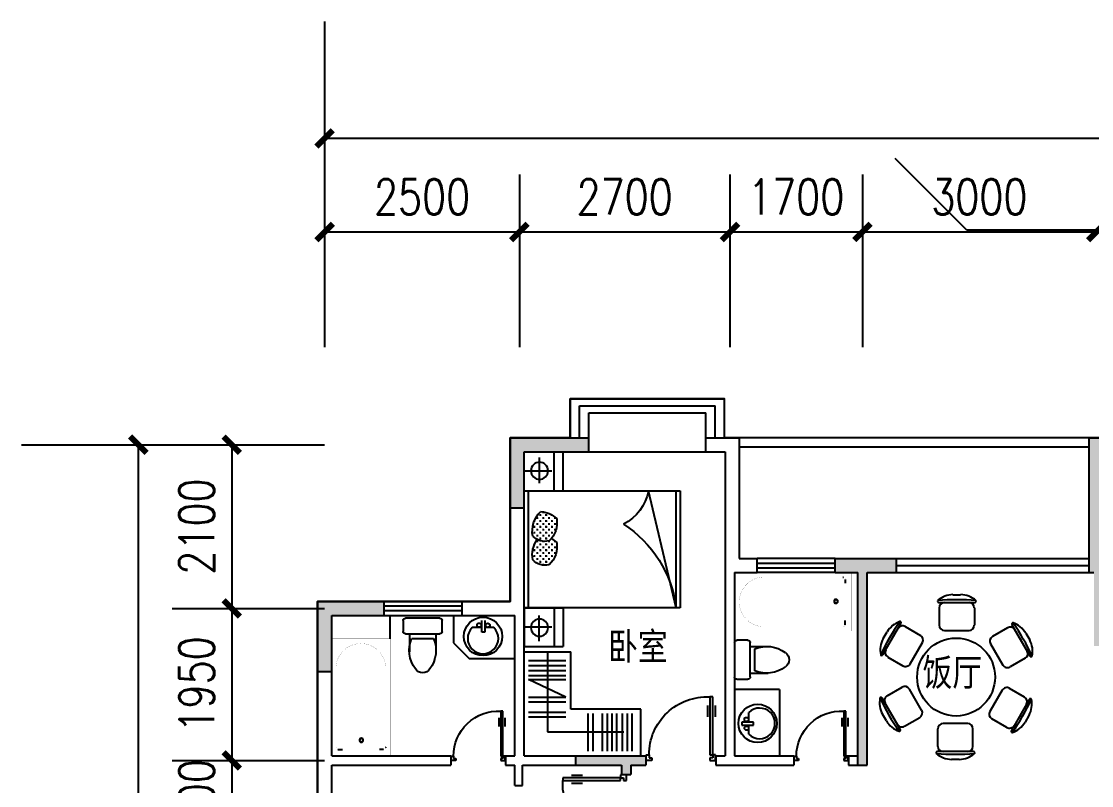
# Model space of a CAD drawing. Header units: millimetres. Extents: x 700 to 40890, y 496 to 41608.
# Drawn here: x 700 to 14431, y 31807 to 41608 of the extents above; entities that cross this region are included whole.
import ezdxf
from ezdxf.enums import TextEntityAlignment as Align

# ---------------------------------------------------------------- set-up
doc = ezdxf.new("R2010")
doc.units = ezdxf.units.MM
for name, color, linetype in [('AXIS', 3, 'Continuous'), ('FUR', 6, 'Continuous'), ('J', 7, 'Continuous'), ('PUB_H', 13, 'Continuous'), ('TOILET', 7, 'Continuous'), ('W', 2, 'Continuous'), ('WALL', 4, 'Continuous'), ('WC', 10, 'Continuous'), ('WINDOW', 5, 'Continuous'), ('WINDOW_TEXT', 7, 'Continuous'), ('轮廓线', 240, 'Continuous')]:
    doc.layers.add(name, color=color, linetype=linetype)
doc.styles.add('_XYF', font='simhei.ttf', dxfattribs={"width": 0.8})
doc.styles.add('DIM_FONT', font='SIMPLEX.shx', dxfattribs={"width": 0.8})
doc.styles.add('SIMPLEX', font='SIMPLEX.SHX')
doc.styles.get("Standard").update_dxf_attribs({"font": 'arial.ttf'})
doc.dimstyles.new('AXIS150', dxfattribs={"dimscale": 1.5, "dimtxt": 300, "dimasz": 1, "dimexe": 250, "dimexo": 300, "dimgap": 150, "dimtad": 1, "dimdec": 0, "dimzin": 0, "dimdsep": 46, "dimtxsty": 'DIM_FONT', "dimblk": '_DIMX', "dimcen": 0, "dimse1": 1, "dimse2": 1, "dimclrt": 7, "dimadec": 0, "dimazin": 0, "dimtfac": 1, "dimtdec": 0, "dimtix": 1, "dimtmove": 2, "dimatfit": 3, "dimldrblk": '_DIMX', "dimfxl": 1, "dimtolj": 1, "dimtzin": 0, "dimarcsym": 0})

# ---------------------------------------------------------------- blocks, each defined once
blk = doc.blocks.new('*X11')
at = {"color": 0}
for p, q in [((285009, 2316), (285009, 2334)), ((285084, 2316), (285084, 2334)), ((285309, 2316), (285309, 2334)), ((285384, 2316), (285384, 2334)), ((284817, 2212), (284831, 2212)), ((284822, 2203), (284822, 2222)), ((284850, 2250), (284869, 2250)), ((284859, 2241), (284859, 2259)), ((284888, 2288), (284906, 2288)), ((284888, 2212), (284906, 2212)), ((284897, 2278), (284897, 2297)), ((284897, 2203), (284897, 2222)), ((284925, 2250), (284944, 2250)), ((284933, 2325), (284944, 2325)), ((284934, 2316), (284934, 2326)), ((284934, 2241), (284934, 2259)), ((284962, 2288), (284981, 2288)), ((284962, 2212), (284981, 2212)), ((284972, 2278), (284972, 2297)), ((284972, 2203), (284972, 2222)), ((285000, 2325), (285019, 2325)), ((285000, 2250), (285019, 2250)), ((285009, 2241), (285009, 2259)), ((285038, 2288), (285056, 2288)), ((285038, 2212), (285056, 2212)), ((285047, 2278), (285047, 2297)), ((285047, 2203), (285047, 2222)), ((285075, 2325), (285094, 2325)), ((285075, 2250), (285094, 2250)), ((285084, 2241), (285084, 2259)), ((285112, 2288), (285131, 2288)), ((285112, 2212), (285131, 2212)), ((285122, 2278), (285122, 2297)), ((285122, 2203), (285122, 2222)), ((285150, 2250), (285169, 2250)), ((285159, 2241), (285159, 2259)), ((285188, 2288), (285206, 2288)), ((285188, 2212), (285206, 2212)), ((285197, 2278), (285197, 2297)), ((285197, 2203), (285197, 2222)), ((285225, 2250), (285244, 2250)), ((285234, 2316), (285234, 2323)), ((285234, 2241), (285234, 2259)), ((285240, 2325), (285244, 2325)), ((285262, 2288), (285281, 2288)), ((285262, 2212), (285281, 2212)), ((285272, 2278), (285272, 2297)), ((285272, 2203), (285272, 2222)), ((285300, 2325), (285319, 2325)), ((285300, 2250), (285319, 2250)), ((285309, 2241), (285309, 2259)), ((285338, 2288), (285356, 2288)), ((285338, 2212), (285356, 2212)), ((285347, 2278), (285347, 2297)), ((285347, 2203), (285347, 2222)), ((285375, 2325), (285394, 2325)), ((285375, 2250), (285394, 2250)), ((285384, 2241), (285384, 2259)), ((285412, 2288), (285431, 2288)), ((285412, 2212), (285431, 2212)), ((285422, 2278), (285422, 2297)), ((285422, 2203), (285422, 2222)), ((285450, 2325), (285452, 2325)), ((285450, 2250), (285469, 2250)), ((285459, 2316), (285459, 2316)), ((285459, 2241), (285459, 2259)), ((285488, 2212), (285500, 2212)), ((285497, 2203), (285497, 2222)), ((284850, 2175), (284869, 2175)), ((284856, 2100), (284869, 2100)), ((284859, 2166), (284859, 2184)), ((284859, 2094), (284859, 2109)), ((284888, 2138), (284906, 2138)), ((284888, 2062), (284906, 2062)), ((284897, 2128), (284897, 2147)), ((284897, 2053), (284897, 2072)), ((284925, 2175), (284944, 2175)), ((284925, 2100), (284944, 2100)), ((284934, 2166), (284934, 2184)), ((284934, 2091), (284934, 2109)), ((284962, 2138), (284981, 2138)), ((284962, 2062), (284981, 2062)), ((284972, 2128), (284972, 2147)), ((284972, 2053), (284972, 2072)), ((285000, 2175), (285019, 2175)), ((285000, 2100), (285019, 2100)), ((285009, 2166), (285009, 2184)), ((285009, 2091), (285009, 2109)), ((285038, 2138), (285056, 2138)), ((285038, 2062), (285056, 2062)), ((285047, 2128), (285047, 2147)), ((285047, 2053), (285047, 2072)), ((285075, 2175), (285094, 2175)), ((285075, 2100), (285094, 2100)), ((285084, 2166), (285084, 2184)), ((285084, 2091), (285084, 2109)), ((285112, 2138), (285131, 2138)), ((285122, 2128), (285122, 2147)), ((285150, 2175), (285169, 2175)), ((285150, 2100), (285151, 2100)), ((285159, 2166), (285159, 2184)), ((285159, 2106), (285159, 2109)), ((285163, 2100), (285169, 2100)), ((285188, 2138), (285206, 2138)), ((285188, 2062), (285206, 2062)), ((285197, 2128), (285197, 2147)), ((285197, 2053), (285197, 2072)), ((285225, 2175), (285244, 2175)), ((285225, 2100), (285244, 2100)), ((285234, 2166), (285234, 2184)), ((285234, 2091), (285234, 2109)), ((285262, 2138), (285281, 2138)), ((285262, 2062), (285281, 2062)), ((285272, 2128), (285272, 2147)), ((285272, 2053), (285272, 2072)), ((285300, 2175), (285319, 2175)), ((285300, 2100), (285319, 2100)), ((285309, 2166), (285309, 2184)), ((285309, 2091), (285309, 2109)), ((285338, 2138), (285356, 2138)), ((285338, 2062), (285356, 2062)), ((285347, 2128), (285347, 2147)), ((285347, 2053), (285347, 2072)), ((285375, 2175), (285394, 2175)), ((285375, 2100), (285394, 2100)), ((285384, 2166), (285384, 2184)), ((285384, 2091), (285384, 2109)), ((285412, 2138), (285431, 2138)), ((285422, 2128), (285422, 2147)), ((285450, 2175), (285469, 2175)), ((285450, 2100), (285458, 2100)), ((285459, 2166), (285459, 2184)), ((285459, 2101), (285459, 2109)), ((285488, 2138), (285497, 2138)), ((285497, 2138), (285497, 2147))]:
    blk.add_line(p, q, dxfattribs=at)
blk = doc.blocks.new('_C2ZTH')
for p, q in [((-500, 750), (-500, 1250)), ((0, 1250), (-500, 1250)), ((-385, 750), (-385, 1250)), ((0, 750), (0, 1250)), ((-191, 1178), (-191, 849)), ((-353, 1001), (2, 1001)), ((0, 750), (-500, 750)), ((0, -750), (-500, -750)), ((-500, -750), (-500, -1250)), ((-385, -750), (-385, -1250)), ((0, -750), (0, -1250)), ((-191, -1178), (-191, -849)), ((-353, -1001), (2, -1001)), ((0, -1250), (-500, -1250))]:
    blk.add_line(p, q)
for centre in [(-196, 1006), (-196, -1006)]:
    blk.add_circle(centre, 110)
at = {"layer": 'J'}
for p, q in [((-2000, 750), (-2000, -750)), ((0, 750), (-2000, 750)), ((-1950, -750), (-1594, 750)), ((-1950, -750), (-1950, 750)), ((-50, 750), (-50, -750)), ((0, -750), (0, 750)), ((-2000, -750), (0, -750))]:
    blk.add_line(p, q, dxfattribs=at)
for centre, radius, start, end in [((-1023, 844), 578, 189.3238, 244.457), ((-194, 156), 326, 92.7966, 133.2149), ((-458, 228), 354, 350.3657, 45.5224), ((-468, -936), 1493, 122.587, 172.8499), ((-93, 341), 328, 170.9132, 225.9541), ((-270, 322), 222, 256.7256, 316.496), ((-93, 35), 328, 170.9132, 225.9541), ((-194, -151), 326, 118.3278, 133.2149), ((-458, -78), 354, 350.3657, 34.9896), ((-270, 15), 222, 256.7256, 316.496)]:
    blk.add_arc(centre, radius, start, end, dxfattribs=at)
at = {"layer": 'J', "rotation": 270}
blk.add_blockref('*X11', (-2455, 285295), dxfattribs=at)
at = {"style": 'DIM_FONT', "width": 0.8, "flags": 9}
for tag in ['XSIZE', 'YSIZE']:
    blk.add_attdef(tag, (0, 0), '', height=0.5, dxfattribs=at)
blk = doc.blocks.new('M_B0OPK')
for p, q in [((-0.5, 0.5), (0.5, 0.5)), ((0.5, 0.167), (-0.5, 0.167)), ((0.5, -0.167), (-0.5, -0.167)), ((-0.5, -0.5), (0.5, -0.5))]:
    blk.add_line(p, q)
blk = doc.blocks.new('M_E4')
for p, q in [((670, -80), (670, -137)), ((670, -86), (670, -97)), ((670, -663), (670, -614))]:
    blk.add_line(p, q)
at = {"const_width": 1.5}
for points in [[(-750, -750), (-750, 0)], [(-750, 0), (750, 0)], [(750, 0), (750, -750)], [(608, -56), (640, -56)], [(670, -90), (670, -656)], [(670, -663), (670, -655)], [(750, -750), (-750, -750)]]:
    blk.add_lwpolyline(points, dxfattribs=at)
for points in [[(-399, -56, 0.930688), (-388, -693, 0.930688)], [(670, -86, 0.414214), (640, -56, 0.414214)], [(670, -90, 0.041784), (670, -85, 0.412615)], [(640, -693, 0.414214), (670, -663, 0.414214)]]:
    blk.add_lwpolyline(points, format="xyb", dxfattribs=at)
at = {"const_width": 1.5, "flags": 128}
for points in [[(-399, -56), (608, -56)], [(-399, -694), (645, -692)]]:
    blk.add_lwpolyline(points, dxfattribs=at)
for radius in [25, 23]:
    blk.add_circle((550, -381), radius)
blk.add_arc((640, -663), 30, 270, 280.176)
at = {"width": 0.8, "flags": 9}
for tag in ['XSIZE', 'YSIZE']:
    blk.add_attdef(tag, (0, 0), '', height=0.5, dxfattribs=at)
blk = doc.blocks.new('M_A23MCU')
for p, q in [((-0.489, 0.782), (-0.489, 0.624)), ((-0.454, 0.081), (-0.454, 0.905)), ((-0.454, 0.905), (-0.413, 0.905)), ((-0.413, 0.905), (-0.413, 0.081)), ((-0.378, 0.782), (-0.378, 0.624)), ((-0.495, -0.002), (-0.495, 0.081)), ((-0.495, 0.081), (-0.454, 0.081)), ((-0.413, 0.081), (-0.454, 0.081)), ((-0.454, 0.081), (-0.454, 0.039)), ((-0.454, 0.039), (-0.413, 0.039)), ((-0.413, 0.039), (-0.413, -0.002)), ((0.412, 0.039), (0.412, -0.002)), ((0.453, 0.039), (0.412, 0.039)), ((0.453, 0.081), (0.453, 0.039)), ((0.494, 0.081), (0.453, 0.081)), ((0.494, -0.002), (0.494, 0.081)), ((-0.413, -0.002), (-0.495, -0.002)), ((-0.495, -0.002), (-0.495, -0.002)), ((0.412, -0.002), (0.494, -0.002)), ((0.494, -0.002), (0.494, -0.002))]:
    blk.add_line(p, q)
blk.add_arc((-0.372, 0.082), 0.825, 359.9283, 92.866)
blk = doc.blocks.new('M_E24TTP')
at = {"layer": 'TOILET', "color": 7}
for p, q in [((-170, 200), (-170, 430)), ((170, 200), (170, 430)), ((-250, 30), (-250, 170)), ((-220, 200), (220, 200)), ((-140, 260), (140, 260)), ((250, 170), (250, 30)), ((220, 0), (-220, 0))]:
    blk.add_line(p, q, dxfattribs=at)
for centre, radius, start, end in [((0, 590), 110, 33.4509, 146.5491), ((227, 413), 398, 143.3619, 202.5495), ((-227, 413), 398, 337.4505, 36.6381), ((-220, 170), 30, 90, 180), ((220, 170), 30, 0, 90), ((-220, 30), 30, 180, 270), ((220, 30), 30, 270, 0)]:
    blk.add_arc(centre, radius, start, end, dxfattribs=at)
at = {"style": 'DIM_FONT', "width": 0.8, "flags": 9}
for tag in ['XSIZE', 'YSIZE']:
    blk.add_attdef(tag, (0, 0), '', height=0.5, dxfattribs=at)
blk = doc.blocks.new('_WBLK')
for p, q in [((-0.5, 0.5), (0.5, 0.5)), ((0.5, 0.167), (-0.5, 0.167)), ((0.5, -0.167), (-0.5, -0.167)), ((-0.5, -0.5), (0.5, -0.5))]:
    blk.add_line(p, q)
at = {"layer": 'WINDOW_TEXT', "style": 'SIMPLEX', "flags": 9}
blk.add_attdef('A', text='', height=1, dxfattribs=at).set_placement((0, 1.5), align=Align.MIDDLE)
blk = doc.blocks.new('_DIMX')
at = {"const_width": 50}
blk.add_lwpolyline([(-70, -70), (70, 70)], dxfattribs=at)
blk = doc.blocks.new('*D98')
at = {"layer": 'AXIS', "color": 0, "lineweight": -2, "transparency": 16777216}
blk.add_line((11493, 38908), (14490, 38908), dxfattribs=at)
at = {"layer": 'DEFPOINTS', "color": 0, "transparency": 16777216}
for p in [(14491, 38908), (11491, 37429), (14491, 37429)]:
    blk.add_point(p, dxfattribs=at)
at = {"layer": 'AXIS', "color": 0, "lineweight": -2, "transparency": 16777216, "xscale": 1.5, "yscale": 1.5, "zscale": 1.5, "rotation": 180}
blk.add_blockref('_DIMX', (11491, 38908), dxfattribs=at)
at = {"layer": 'AXIS', "color": 0, "lineweight": -2, "transparency": 16777216, "xscale": 1.5, "yscale": 1.5, "zscale": 1.5}
blk.add_blockref('_DIMX', (14491, 38908), dxfattribs=at)
at = {"layer": 'AXIS', "color": 7, "transparency": 16777216, "insert": (12991, 39358), "char_height": 450, "attachment_point": 5, "style": 'DIM_FONT'}
blk.add_mtext('\\A1;3000', dxfattribs=at)
blk = doc.blocks.new('*D99')
at = {"layer": 'AXIS', "color": 0, "lineweight": -2, "transparency": 16777216}
blk.add_line((4593, 38908), (7090, 38908), dxfattribs=at)
at = {"layer": 'DEFPOINTS', "color": 0, "transparency": 16777216}
for p in [(7091, 38908), (4591, 37429), (7091, 37429)]:
    blk.add_point(p, dxfattribs=at)
at = {"layer": 'AXIS', "color": 0, "lineweight": -2, "transparency": 16777216, "xscale": 1.5, "yscale": 1.5, "zscale": 1.5, "rotation": 180}
blk.add_blockref('_DIMX', (4591, 38908), dxfattribs=at)
at = {"layer": 'AXIS', "color": 0, "lineweight": -2, "transparency": 16777216, "xscale": 1.5, "yscale": 1.5, "zscale": 1.5}
blk.add_blockref('_DIMX', (7091, 38908), dxfattribs=at)
at = {"layer": 'AXIS', "color": 7, "transparency": 16777216, "insert": (5841, 39358), "char_height": 450, "attachment_point": 5, "style": 'DIM_FONT'}
blk.add_mtext('\\A1;2500', dxfattribs=at)
blk = doc.blocks.new('*D100')
at = {"layer": 'AXIS', "color": 0, "lineweight": -2, "transparency": 16777216}
blk.add_line((9793, 38908), (11490, 38908), dxfattribs=at)
at = {"layer": 'DEFPOINTS', "color": 0, "transparency": 16777216}
for p in [(11491, 38908), (9791, 37429), (11491, 37429)]:
    blk.add_point(p, dxfattribs=at)
at = {"layer": 'AXIS', "color": 0, "lineweight": -2, "transparency": 16777216, "xscale": 1.5, "yscale": 1.5, "zscale": 1.5, "rotation": 180}
blk.add_blockref('_DIMX', (9791, 38908), dxfattribs=at)
at = {"layer": 'AXIS', "color": 0, "lineweight": -2, "transparency": 16777216, "xscale": 1.5, "yscale": 1.5, "zscale": 1.5}
blk.add_blockref('_DIMX', (11491, 38908), dxfattribs=at)
at = {"layer": 'AXIS', "color": 7, "transparency": 16777216, "insert": (10641, 39358), "char_height": 450, "attachment_point": 5, "style": 'DIM_FONT'}
blk.add_mtext('\\A1;1700', dxfattribs=at)
blk = doc.blocks.new('*D101')
at = {"layer": 'AXIS', "color": 0, "lineweight": -2, "transparency": 16777216}
blk.add_line((7090, 38908), (9791, 38908), dxfattribs=at)
at = {"layer": 'DEFPOINTS', "color": 0, "transparency": 16777216}
for p in [(9793, 38908), (7088, 37429), (9793, 37429)]:
    blk.add_point(p, dxfattribs=at)
at = {"layer": 'AXIS', "color": 0, "lineweight": -2, "transparency": 16777216, "xscale": 1.5, "yscale": 1.5, "zscale": 1.5, "rotation": 180}
blk.add_blockref('_DIMX', (7088, 38908), dxfattribs=at)
at = {"layer": 'AXIS', "color": 0, "lineweight": -2, "transparency": 16777216, "xscale": 1.5, "yscale": 1.5, "zscale": 1.5}
blk.add_blockref('_DIMX', (9793, 38908), dxfattribs=at)
at = {"layer": 'AXIS', "color": 7, "transparency": 16777216, "insert": (8440, 39358), "char_height": 450, "attachment_point": 5, "style": 'DIM_FONT'}
blk.add_mtext('\\A1;2700', dxfattribs=at)
blk = doc.blocks.new('*D110')
at = {"layer": 'AXIS', "color": 0, "lineweight": -2, "transparency": 16777216}
blk.add_line((17290, 38908), (14493, 38908), dxfattribs=at)
at = {"layer": 'DEFPOINTS', "color": 0, "transparency": 16777216}
for p in [(14491, 38908), (14491, 37429), (17291, 37429)]:
    blk.add_point(p, dxfattribs=at)
at = {"layer": 'AXIS', "color": 0, "lineweight": -2, "transparency": 16777216, "xscale": 1.5, "yscale": 1.5, "zscale": 1.5, "rotation": 180}
blk.add_blockref('_DIMX', (14491, 38908), dxfattribs=at)
at = {"layer": 'AXIS', "color": 0, "lineweight": -2, "transparency": 16777216, "xscale": 1.5, "yscale": 1.5, "zscale": 1.5}
blk.add_blockref('_DIMX', (17291, 38908), dxfattribs=at)
at = {"layer": 'AXIS', "color": 7, "transparency": 16777216, "insert": (15891, 39358), "char_height": 450, "attachment_point": 5, "style": 'DIM_FONT'}
blk.add_mtext('\\A1;2800', dxfattribs=at)
blk = doc.blocks.new('*D111')
at = {"layer": 'AXIS', "color": 0, "lineweight": -2, "transparency": 16777216}
blk.add_line((37190, 40108), (4593, 40108), dxfattribs=at)
at = {"layer": 'DEFPOINTS', "color": 0, "transparency": 16777216}
for p in [(4591, 40108), (4591, 37429), (37191, 37429)]:
    blk.add_point(p, dxfattribs=at)
at = {"layer": 'AXIS', "color": 0, "lineweight": -2, "transparency": 16777216, "xscale": 1.5, "yscale": 1.5, "zscale": 1.5, "rotation": 180}
blk.add_blockref('_DIMX', (4591, 40108), dxfattribs=at)
at = {"layer": 'AXIS', "color": 0, "lineweight": -2, "transparency": 16777216, "xscale": 1.5, "yscale": 1.5, "zscale": 1.5}
blk.add_blockref('_DIMX', (37191, 40108), dxfattribs=at)
at = {"layer": 'AXIS', "color": 7, "transparency": 16777216, "insert": (20891, 40558), "char_height": 450, "attachment_point": 5, "style": 'DIM_FONT'}
blk.add_mtext('\\A1;32600', dxfattribs=at)
blk = doc.blocks.new('*D81')
at = {"layer": 'AXIS', "color": 0, "lineweight": -2, "transparency": 16777216}
blk.add_line((3400, 36177), (3400, 34080), dxfattribs=at)
at = {"layer": 'DEFPOINTS', "color": 0, "transparency": 16777216}
for p in [(4591, 36179), (3400, 34079), (4591, 34079)]:
    blk.add_point(p, dxfattribs=at)
at = {"layer": 'AXIS', "color": 0, "lineweight": -2, "transparency": 16777216, "xscale": 1.5, "yscale": 1.5, "zscale": 1.5}
for p, rotation in [((3400, 36179), 90), ((3400, 34079), 270)]:
    blk.add_blockref('_DIMX', p, dxfattribs=dict(at, rotation=rotation))
at = {"layer": 'AXIS', "color": 7, "transparency": 16777216, "insert": (2950, 35129), "char_height": 450, "attachment_point": 5, "rotation": 90, "style": 'DIM_FONT'}
blk.add_mtext('\\A1;2100', dxfattribs=at)
blk = doc.blocks.new('*D82')
at = {"layer": 'AXIS', "color": 0, "lineweight": -2, "transparency": 16777216}
blk.add_line((3400, 34077), (3400, 32130), dxfattribs=at)
at = {"layer": 'DEFPOINTS', "color": 0, "transparency": 16777216}
for p in [(4591, 34079), (3400, 32129), (4591, 32129)]:
    blk.add_point(p, dxfattribs=at)
at = {"layer": 'AXIS', "color": 0, "lineweight": -2, "transparency": 16777216, "xscale": 1.5, "yscale": 1.5, "zscale": 1.5}
for p, rotation in [((3400, 34079), 90), ((3400, 32129), 270)]:
    blk.add_blockref('_DIMX', p, dxfattribs=dict(at, rotation=rotation))
at = {"layer": 'AXIS', "color": 7, "transparency": 16777216, "insert": (2950, 33104), "char_height": 450, "attachment_point": 5, "rotation": 90, "style": 'DIM_FONT'}
blk.add_mtext('\\A1;1950', dxfattribs=at)
blk = doc.blocks.new('*D83')
at = {"layer": 'AXIS', "color": 0, "lineweight": -2, "transparency": 16777216}
for p, q in [((3400, 32130), (3400, 32132)), ((3400, 32129), (3400, 30929)), ((3400, 30927), (3400, 30926))]:
    blk.add_line(p, q, dxfattribs=at)
at = {"layer": 'DEFPOINTS', "color": 0, "transparency": 16777216}
for p in [(4591, 32129), (3400, 30929), (4591, 30929)]:
    blk.add_point(p, dxfattribs=at)
at = {"layer": 'AXIS', "color": 0, "lineweight": -2, "transparency": 16777216, "xscale": 1.5, "yscale": 1.5, "zscale": 1.5}
for p, rotation in [((3400, 32129), 270), ((3400, 30929), 90)]:
    blk.add_blockref('_DIMX', p, dxfattribs=dict(at, rotation=rotation))
at = {"layer": 'AXIS', "color": 7, "transparency": 16777216, "insert": (2950, 31529), "char_height": 450, "attachment_point": 5, "rotation": 90, "style": 'DIM_FONT'}
blk.add_mtext('\\A1;1200', dxfattribs=at)
blk = doc.blocks.new('M_C28YOJ')
for p, q in [((-41, 1056), (58, 1056)), ((-221, 956), (239, 956)), ((-216, 889), (-216, 664)), ((234, 889), (234, 664)), ((-939, 287), (-709, 685)), ((-935, 493), (-885, 579)), ((-653, 647), (-458, 534)), ((-149, 596), (166, 596)), ((661, 631), (467, 519)), ((717, 669), (947, 271)), ((894, 563), (944, 477)), ((-591, 169), (-433, 442)), ((442, 427), (599, 154)), ((-878, 257), (-683, 145)), ((886, 242), (692, 129)), ((-886, -242), (-692, -129)), ((-717, -669), (-947, -271)), ((-442, -427), (-599, -154)), ((591, -169), (433, -442)), ((878, -257), (683, -145)), ((939, -287), (709, -685)), ((-894, -563), (-944, -477)), ((-661, -631), (-467, -519)), ((653, -647), (458, -534)), ((935, -493), (885, -579)), ((-234, -889), (-234, -664)), ((149, -596), (-166, -596)), ((216, -889), (216, -664)), ((221, -956), (-239, -956)), ((41, -1056), (-58, -1056))]:
    blk.add_line(p, q)
blk.add_circle((0, 0), 500)
for centre, radius, start, end in [((-230, 972), 10, 130.7265, 202.67), ((-221, 976), 20, 202.67, 270), ((-31, 741), 316, 91.7651, 130.7265), ((9, -1722), 2713, 84.8023, 95.1977), ((49, 741), 316, 49.2735, 88.2349), ((239, 976), 20, 270, 337.33), ((248, 972), 10, 337.33, 49.2735), ((-149, 889), 67.5, 90, 180), ((166, 889), 67.5, 0, 90), ((1496, -853), 2713, 144.8023, 155.1977), ((-617, 413), 316, 109.2735, 148.2349), ((-718, 701), 10, 37.33, 109.2735), ((-726, 695), 20, 330, 37.33), ((735, 679), 20, 142.67, 210), ((727, 686), 10, 70.7265, 142.67), ((626, 397), 316, 31.7651, 70.7265), ((-1487, -869), 2713, 24.8023, 35.1977), ((-686, 588), 67.5, 60, 150), ((-149, 664), 67.5, 180, 270), ((166, 664), 67.5, 270, 0), ((695, 573), 67.5, 30, 120), ((-657, 344), 316, 151.7651, 190.7265), ((-491, 476), 67.5, 330, 60), ((500, 460), 67.5, 120, 210), ((666, 328), 316, 349.2735, 28.2349), ((-957, 287), 10, 190.7265, 262.67), ((-956, 297), 20, 262.67, 330), ((-844, 316), 67.5, 150, 240), ((853, 300), 67.5, 300, 30), ((-649, 203), 67.5, 240, 330), ((658, 188), 67.5, 210, 300), ((965, 281), 20, 210, 277.33), ((966, 271), 10, 277.33, 349.2735), ((-658, -188), 67.5, 30, 120), ((649, -203), 67.5, 60, 150), ((-666, -328), 316, 169.2735, 208.2349), ((-966, -271), 10, 97.33, 169.2735), ((1487, 869), 2713, 204.8023, 215.1977), ((-965, -281), 20, 30, 97.33), ((-853, -300), 67.5, 120, 210), ((844, -316), 67.5, 330, 60), ((-1496, 853), 2713, 324.8023, 335.1977), ((657, -344), 316, 331.7651, 10.7265), ((956, -297), 20, 82.67, 150), ((957, -287), 10, 10.7265, 82.67), ((-500, -460), 67.5, 300, 30), ((491, -476), 67.5, 150, 240), ((-626, -397), 316, 211.7651, 250.7265), ((-695, -573), 67.5, 210, 300), ((-735, -679), 20, 322.67, 30), ((-166, -664), 67.5, 90, 180), ((149, -664), 67.5, 0, 90), ((686, -588), 67.5, 240, 330), ((726, -695), 20, 150, 217.33), ((617, -413), 316, 289.2735, 328.2349), ((-727, -686), 10, 250.7265, 322.67), ((718, -701), 10, 217.33, 289.2735), ((-239, -976), 20, 90, 157.33), ((-166, -889), 67.5, 180, 270), ((149, -889), 67.5, 270, 0), ((221, -976), 20, 22.67, 90), ((-248, -972), 10, 157.33, 229.2735), ((-9, 1722), 2713, 264.8023, 275.1977), ((-49, -741), 316, 229.2735, 268.2349), ((31, -741), 316, 271.7651, 310.7265), ((230, -972), 10, 310.7265, 22.67)]:
    blk.add_arc(centre, radius, start, end)
at = {"width": 0.8, "flags": 9}
for tag in ['XSIZE', 'YSIZE']:
    blk.add_attdef(tag, (0, 0), '', height=0.5, dxfattribs=at)
blk = doc.blocks.new('*D79')
at = {"layer": 'AXIS', "color": 0, "lineweight": -2, "transparency": 16777216}
blk.add_line((2200, 36177), (2200, 15669), dxfattribs=at)
at = {"layer": 'DEFPOINTS', "color": 0, "transparency": 16777216}
for p in [(4591, 36179), (2200, 15667), (4591, 15667)]:
    blk.add_point(p, dxfattribs=at)
at = {"layer": 'AXIS', "color": 0, "lineweight": -2, "transparency": 16777216, "xscale": 1.5, "yscale": 1.5, "zscale": 1.5}
for p, rotation in [((2200, 36179), 90), ((2200, 15667), 270)]:
    blk.add_blockref('_DIMX', p, dxfattribs=dict(at, rotation=rotation))
at = {"layer": 'AXIS', "color": 7, "transparency": 16777216, "insert": (1750, 25923), "char_height": 450, "attachment_point": 5, "rotation": 90, "style": 'DIM_FONT'}
blk.add_mtext('\\A1;21760', dxfattribs=at)

msp = doc.modelspace()

# ---------------------------------------------------------------- hatches: boundary and pattern name
at = {"layer": 'PUB_H'}
h = msp.add_hatch(color=256, dxfattribs=at)
h.paths.add_polyline_path([(7091.2, 36178.8), (7981.2, 36178.8), (7981.2, 36268.8), (6971.2, 36268.8), (6971.2, 35368.8), (7091.2, 35368.8)])
h.paths.add_polyline_path([(7151.2, 36088.8), (7651.2, 36088.8), (7981.2, 36088.8), (7981.2, 36178.8), (7091.2, 36178.8), (7091.2, 35368.8), (7151.2, 35368.8), (7151.2, 35588.8)], flags=17)
for points in [[(14401.2, 34538.8), (14461.2, 34538.8), (14461.2, 33598.8), (14701.2, 33598.8), (14701.2, 33718.8), (14581.2, 33718.8), (14581.2, 34538.8), (14581.2, 36088.8), (15156.2, 36088.8), (15156.2, 36268.8), (14401.2, 36268.8)], [(11551.2, 34538.8), (11923.9, 34538.8), (11923.9, 34718.8), (11141.2, 34718.8), (11141.2, 34538.8), (11431.2, 34538.8), (11431.2, 32068.8), (11551.2, 32068.8)]]:
    msp.add_hatch(color=256, dxfattribs=at).paths.add_polyline_path(points)
h = msp.add_hatch(color=256, dxfattribs=at)
h.paths.add_polyline_path([(4591.2, 34078.8), (4501.2, 34078.8), (4501.2, 33268.8), (4591.2, 33268.8)])
h.paths.add_polyline_path([(4681.2, 33988.8), (5356.2, 33988.8), (5356.2, 34078.8), (4591.2, 34078.8), (4591.2, 33268.8), (4681.2, 33268.8)])
h.paths.add_polyline_path([(5356.2, 34168.8), (4501.2, 34168.8), (4501.2, 34078.8), (4591.2, 34078.8), (5356.2, 34078.8)])
h = msp.add_hatch(color=256, dxfattribs=at)
h.paths.add_polyline_path([(7811.2, 32128.8), (7811.2, 32068.8), (8401.2, 32068.8), (8401.2, 31948.8), (8491.2, 31948.8), (8491.2, 32128.8)])
h.paths.add_polyline_path([(8711.2, 32128.8), (8491.2, 32128.8), (8491.2, 31948.8), (8521.2, 31948.8), (8521.2, 32068.8), (8711.2, 32068.8)])
h.paths.add_polyline_path([(8711.2, 32188.8), (7811.2, 32188.8), (7811.2, 32128.8), (8711.2, 32128.8)])

# ---------------------------------------------------------------- linework, layer by layer
at = {"linetype": 'Continuous'}
for p, q in [((6606.8, 33774.4), (6606.8, 33924.4)), ((6647.5, 33924.4), (6647.5, 33774.4)), ((6606.8, 33832.9), (6483.5, 33832.9)), ((6763.2, 33832.9), (6647.5, 33832.9)), ((6647.5, 33774.4), (6606.8, 33774.4))]:
    msp.add_line(p, q, dxfattribs=at)
for centre, radius in [((6623.3, 33719.7), 246.4), ((6572.5, 33863.4), 26.7), ((6684.3, 33862.1), 26.7)]:
    msp.add_circle(centre, radius, dxfattribs=at)
msp.add_arc((6623.3, 33694.3), 196.9, 135.25267, 44.74733, dxfattribs=at)
at = {"layer": 'AXIS'}
for p, q in [((4591.2, 41608.4), (4591.2, 37428.8)), ((4591.2, 41608.4), (4591.2, 37428.8)), ((7091.2, 39645.9), (7091.2, 37428.8)), ((9791.2, 39645.9), (9791.2, 37428.8)), ((9791.2, 39645.9), (9791.2, 37428.8)), ((11491.2, 39645.9), (11491.2, 37428.8)), ((700.3, 36178.8), (4591.2, 36178.8)), ((2636.2, 34078.8), (4591.2, 34078.8)), ((2636.2, 32128.8), (4591.2, 32128.8))]:
    msp.add_line(p, q, dxfattribs=at)
at = {"layer": 'FUR'}
for p, q in [((12830, 38931.6), (11912.4, 39849.2)), ((17423.6, 38931.6), (12830, 38931.6))]:
    msp.add_line(p, q, dxfattribs=at)
at = {"layer": 'J'}
for p, q in [((5431.2, 33688.8), (5431.2, 33988.8)), ((7151.2, 33523.4), (7751.2, 33523.4)), ((7451.2, 33523.4), (7451.2, 32495.5)), ((7751.2, 32788.8), (7751.2, 33523.4)), ((7205.5, 33409.2), (7685.7, 33409.2)), ((7205.5, 33347.8), (7685.7, 33347.8)), ((7205.5, 33281.5), (7685.7, 33281.5)), ((7205.5, 33220.1), (7685.7, 33220.1)), ((7685.7, 32942.4), (7205.5, 33165.9)), ((7205.5, 33165.9), (7685.7, 33165.9)), ((7205.5, 32942.4), (7685.7, 32942.4)), ((7205.5, 32881), (7685.7, 32881)), ((7205.5, 32748.8), (7685.7, 32748.8)), ((7205.5, 32687.4), (7685.7, 32687.4)), ((8646.7, 32788.8), (7751.2, 32788.8)), ((7973.6, 32249.8), (7973.6, 32730.1)), ((8035, 32249.8), (8035, 32730.1)), ((8157.1, 32249.8), (8157.1, 32730.1)), ((8218.5, 32249.8), (8218.5, 32730.1)), ((8280, 32249.8), (8280, 32730.1)), ((8341.4, 32249.8), (8341.4, 32730.1)), ((8414, 32249.8), (8414, 32730.1)), ((8475.5, 32249.8), (8475.5, 32730.1)), ((8536.9, 32249.8), (8536.9, 32730.1)), ((8646.7, 32188.8), (8646.7, 32788.8)), ((7451.2, 32495.5), (8431.7, 32495.5))]:
    msp.add_line(p, q, dxfattribs=at)
at = {"layer": 'W'}
for p, q in [((14401.2, 36268.8), (9911.2, 36268.8)), ((14401.2, 36148.8), (9911.2, 36148.8)), ((11923.9, 34718.8), (14401.2, 34718.8)), ((11923.9, 34628.8), (14401.2, 34628.8)), ((11923.9, 34538.8), (14401.2, 34538.8))]:
    msp.add_line(p, q, dxfattribs=at)
at = {"layer": 'WALL'}
for p, q in [((6971.2, 34168.8), (6971.2, 36268.8)), ((6971.2, 36268.8), (7981.2, 36268.8)), ((7981.2, 36088.8), (7981.2, 36268.8)), ((9481.2, 36268.8), (9911.2, 36268.8)), ((9481.2, 36088.8), (9481.2, 36268.8)), ((9911.2, 36268.8), (9911.2, 34718.8)), ((14401.2, 34538.8), (14401.2, 36268.8)), ((14401.2, 36268.8), (15156.2, 36268.8)), ((7151.2, 32188.8), (7151.2, 36088.8)), ((7151.2, 36088.8), (7981.2, 36088.8)), ((9481.2, 36088.8), (9731.2, 36088.8)), ((9731.2, 36088.8), (9731.2, 32188.8)), ((6971.2, 35368.8), (7151.2, 35368.8)), ((9911.2, 34718.8), (10141.2, 34718.8)), ((10141.2, 34538.8), (10141.2, 34718.8)), ((11141.2, 34718.8), (11923.9, 34718.8)), ((11141.2, 34538.8), (11141.2, 34718.8)), ((11803.9, 34718.8), (11923.9, 34718.8)), ((11923.9, 34718.8), (11923.9, 34538.8)), ((11923.9, 34718.8), (11923.9, 34538.8)), ((9851.2, 34538.8), (9851.2, 32188.8)), ((9851.2, 34538.8), (10141.2, 34538.8)), ((11141.2, 34538.8), (11431.2, 34538.8)), ((11431.2, 32068.8), (11431.2, 34538.8)), ((11551.2, 32068.8), (11551.2, 34538.8)), ((11551.2, 34538.8), (11923.9, 34538.8)), ((11878.5, 34538.8), (11923.9, 34538.8)), ((14401.2, 34538.8), (14461.2, 34538.8)), ((4501.2, 34168.8), (5356.2, 34168.8)), ((4501.2, 25338.8), (4501.2, 34168.8)), ((5356.2, 33988.8), (5356.2, 34168.8)), ((6356.2, 33988.8), (6356.2, 34168.8)), ((6356.2, 34168.8), (6971.2, 34168.8)), ((4681.2, 32188.8), (4681.2, 33988.8)), ((4681.2, 33988.8), (5356.2, 33988.8)), ((6356.2, 33988.8), (7031.2, 33988.8)), ((7031.2, 32188.8), (7031.2, 33988.8)), ((4501.2, 33268.8), (4681.2, 33268.8)), ((4681.2, 32188.8), (6211.2, 32188.8)), ((6211.2, 32188.8), (6211.2, 32068.8)), ((6911.2, 32188.8), (6911.2, 32068.8)), ((6911.2, 32188.8), (7031.2, 32188.8)), ((7151.2, 32188.8), (8711.2, 32188.8)), ((7251.2, 32188.8), (8611.2, 32188.8)), ((7811.2, 32188.8), (7811.2, 32068.8)), ((8711.2, 32188.8), (8711.2, 32068.8)), ((9611.2, 32188.8), (9731.2, 32188.8)), ((9611.2, 32188.8), (9611.2, 32068.8)), ((9851.2, 32188.8), (10611.2, 32188.8)), ((10611.2, 32188.8), (10611.2, 32068.8)), ((11311.2, 32188.8), (11311.2, 32068.8)), ((11311.2, 32188.8), (11431.2, 32188.8)), ((4681.2, 30988.8), (4681.2, 32068.8)), ((4681.2, 32068.8), (6211.2, 32068.8)), ((4681.2, 30988.8), (4681.2, 32068.8)), ((6911.2, 32068.8), (7031.2, 32068.8)), ((7031.2, 31808.8), (7031.2, 32068.8)), ((7131.2, 32068.8), (8401.2, 32068.8)), ((7131.2, 31808.8), (7131.2, 32068.8)), ((7251.2, 32068.8), (8401.2, 32068.8)), ((8401.2, 32068.8), (8401.2, 31948.8)), ((8401.2, 32068.8), (8401.2, 31948.8)), ((8521.2, 32068.8), (8521.2, 31948.8)), ((8521.2, 32068.8), (8711.2, 32068.8)), ((8521.2, 32068.8), (8611.2, 32068.8)), ((8521.2, 32068.8), (8521.2, 31948.8)), ((9611.2, 32068.8), (10611.2, 32068.8)), ((11311.2, 32068.8), (11551.2, 32068.8)), ((8401.2, 31948.8), (8521.2, 31948.8)), ((8401.2, 31948.8), (8521.2, 31948.8)), ((7031.2, 31808.8), (7131.2, 31808.8))]:
    msp.add_line(p, q, dxfattribs=at)
at = {"layer": 'WC'}
for p, q in [((6244.7, 33988.8), (6244.7, 33638.8)), ((6244.7, 33638.8), (6444.7, 33438.8)), ((6444.7, 33438.8), (7031.2, 33438.8)), ((10427.3, 33037.4), (9851.2, 33037.4)), ((10427.3, 33037.4), (10427.3, 32188.8)), ((10033.2, 32620.9), (10033.2, 32744.2)), ((9941.7, 32620.9), (9941.7, 32580.3)), ((10091.7, 32620.9), (9941.7, 32620.9)), ((9941.7, 32580.3), (10091.7, 32580.3)), ((10033.2, 32464.6), (10033.2, 32580.3)), ((10091.7, 32580.3), (10091.7, 32620.9))]:
    msp.add_line(p, q, dxfattribs=at)
for centre, radius in [((10146.4, 32604.4), 246.4), ((10002.7, 32655.2), 26.7), ((10004, 32543.4), 26.7)]:
    msp.add_circle(centre, radius, dxfattribs=at)
msp.add_arc((10171.8, 32604.4), 196.9, 225.25267, 134.74733, dxfattribs=at)
at = {"layer": 'WINDOW'}
for p, q in [((7741.2, 36268.8), (7741.2, 36768.8)), ((7741.2, 36768.8), (9721.2, 36768.8)), ((7861.2, 36268.8), (7861.2, 36678.8)), ((7861.2, 36678.8), (9601.2, 36678.8)), ((9601.2, 36268.8), (9601.2, 36678.8)), ((9721.2, 36268.8), (9721.2, 36768.8)), ((7981.2, 36268.8), (7981.2, 36588.8)), ((7981.2, 36588.8), (9481.2, 36588.8)), ((9481.2, 36268.8), (9481.2, 36588.8)), ((7981.2, 36088.8), (9481.2, 36088.8))]:
    msp.add_line(p, q, dxfattribs=at)
at = {"layer": '轮廓线'}
msp.add_lwpolyline([(14976.2, 36268.8), (14401.2, 36268.8), (9721.2, 36268.8), (9721.2, 36768.8), (7741.2, 36768.8), (7741.2, 36268.8), (6971.2, 36268.8), (6971.2, 34168.8), (4501.2, 34168.8), (4501.2, 25338.8), (5301.2, 25338.8), (5301.2, 24838.8), (7781.2, 24838.8), (7781.2, 25338.8), (12841.2, 25338.8), (12856.2, 26538.8), (14716.2, 26538.8)], dxfattribs=at)

# ---------------------------------------------------------------- block references
at = {"layer": 'J', "xscale": -1}
msp.add_blockref('_C2ZTH', (7151.2, 34838.8), dxfattribs=at)
at = {"layer": 'J'}
msp.add_blockref('M_C28YOJ', (12692.8, 33199), dxfattribs=at)
at = {"layer": 'WC', "xscale": -1}
for name, p, rotation in [('M_E4', (10601.2, 33788.8), 180), ('M_E24TTP', (5848, 33954.1), 180), ('M_E4', (4681.2, 32938.8), 90), ('M_E24TTP', (9851.2, 33420.7), 270)]:
    msp.add_blockref(name, p, dxfattribs=dict(at, rotation=rotation))
at = {"layer": 'WINDOW'}
for name, p, xscale, yscale, zscale in [('_WBLK', (10641.2, 34628.8), -1000, 180.0000000298023, 1000), ('M_B0OPK', (5856.2, 34078.8), 1000, 179.9999999925494, 1000), ('M_A23MCU', (9161.2, 32128.8), -900, 900, 900)]:
    msp.add_blockref(name, p, dxfattribs=dict(at, xscale=xscale, yscale=yscale, zscale=zscale))
for p, xscale, yscale, zscale, rotation in [((6561.2, 32128.8), 700, -700, 700, 180), ((10961.2, 32128.8), 700, -700, 700, 180), ((8461.2, 31498.8), -900, 900, 900, 90)]:
    msp.add_blockref('M_A23MCU', p, dxfattribs=dict(at, xscale=xscale, yscale=yscale, zscale=zscale, rotation=rotation))

# ---------------------------------------------------------------- texts
at = {"style": '_XYF', "width": 0.8}
for s, p in [('卧室', (8228, 33418.6)), ('卧室', (8228, 33418.6)), ('饭厅', (12263.3, 33085.6))]:
    msp.add_text(s, height=350, dxfattribs=at).set_placement(p)

# ---------------------------------------------------------------- dimensions: what is measured, and where the dimension line sits
at = {"layer": 'AXIS'}
for p1, p2, distance, picture, middle in [((37191.2, 37428.8), (4591.2, 37428.8), -2679.7, '*D111', (20891.2, 40558.4)), ((4591.2, 37428.8), (7091.2, 37428.8), 1479.7, '*D99', (5841.2, 39358.4)), ((4591.2, 36178.8), (4591.2, 34078.8), -1190.9, '*D81', (2950.3, 35128.8))]:
    dim = msp.add_aligned_dim(p1=p1, p2=p2, distance=distance, dimstyle='AXIS150', dxfattribs=at)
    dim.commit()
    dim.dimension.update_dxf_attribs({"geometry": picture, "text_midpoint": middle})
for p1, p2, distance, text, picture, middle in [((7088.2, 37428.8), (9792.7, 37428.8), 1479.7, '2700', '*D101', (8440.5, 39358.4)), ((4591.2, 36178.8), (4591.2, 15667.5), -2390.9, '21760', '*D79', (1750.3, 25923.1))]:
    dim = msp.add_aligned_dim(p1=p1, p2=p2, distance=distance, text=text, dimstyle='AXIS150', dxfattribs=at)
    dim.commit()
    dim.dimension.update_dxf_attribs({"geometry": picture, "text_midpoint": middle})
for base, p1, p2, picture, middle in [((11491.2, 38908.4), (9791.2, 37428.8), (11491.2, 37428.8), '*D100', (10641.2, 39358.4)), ((14491.2, 38908.4), (11491.2, 37428.8), (14491.2, 37428.8), '*D98', (12991.2, 39358.4)), ((14491.2, 38908.4), (17291.2, 37428.8), (14491.2, 37428.8), '*D110', (15891.2, 39358.4))]:
    dim = msp.add_linear_dim(base=base, p1=p1, p2=p2, dimstyle='AXIS150', dxfattribs=at)
    dim.commit()
    dim.dimension.update_dxf_attribs({"geometry": picture, "text_midpoint": middle})
for base, p1, p2, picture, middle in [((3400.3, 32128.8), (4591.2, 34078.8), (4591.2, 32128.8), '*D82', (2950.3, 33103.8)), ((3400.3, 30928.8), (4591.2, 32128.8), (4591.2, 30928.8), '*D83', (2950.3, 31528.8))]:
    dim = msp.add_linear_dim(base=base, p1=p1, p2=p2, angle=90, dimstyle='AXIS150', dxfattribs=at)
    dim.commit()
    dim.dimension.update_dxf_attribs({"geometry": picture, "text_midpoint": middle})

doc.saveas('drawing.dxf')
